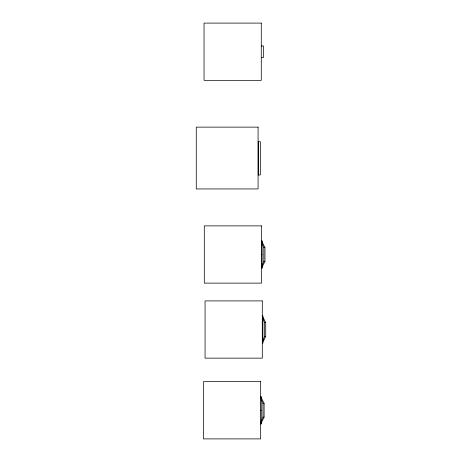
<?xml version="1.0" encoding="UTF-8"?>
<svg xmlns="http://www.w3.org/2000/svg" width="462" height="462" viewBox="0 0 462 462"><rect width="100%" height="100%" fill="white"/><g stroke="black" fill="none" stroke-linecap="round" stroke-linejoin="round"><path stroke-width="0.69" d="M261.792 266.453L263.831 261.365L263.831 247.632L261.792 242.544M262.549 341.482L264.587 336.394L264.587 322.655L262.549 317.567M260.92 422.239L262.953 417.151L262.953 403.413L260.92 398.325M261.85 267.613L264.974 261.365L264.974 247.632L261.85 241.389M262.607 342.637L265.731 336.394L265.731 322.655L262.295 315.789L262.866 315.789L262.866 343.26L262.295 343.26M264.102 417.151L260.666 424.018L261.238 424.018L261.238 396.546L260.666 396.546L264.102 403.413L264.102 417.151L262.953 417.151M261.278 45.992L263.571 45.992L263.571 57.438L261.278 57.438M258.114 141.724L260.343 141.724L260.343 174.925L258.114 174.925M261.538 240.766L262.11 240.766L262.11 268.237L261.538 268.237M261.538 241.903L262.11 241.903M263.831 247.632L264.974 247.632M261.538 254.498L262.11 254.498M263.831 261.365L264.974 261.365M261.538 267.094L262.11 267.094M264.587 322.655L265.731 322.655M264.587 336.394L265.731 336.394M260.666 397.69L261.238 397.69M262.953 403.413L264.102 403.413M260.666 410.285L261.238 410.285M260.666 422.88L261.238 422.88M258.275 141.724L258.275 174.925M261.278 23.1L204.048 23.1L204.048 80.336L261.278 80.336L261.278 23.1M258.085 127.131L196.269 127.131L196.269 188.946L258.085 188.946L258.085 127.131M261.538 225.883L204.302 225.883L204.302 283.119L261.538 283.119L261.538 225.883M262.295 300.906L205.059 300.906L205.059 358.142L262.295 358.142L262.295 300.906M260.666 381.664L203.43 381.664L203.43 438.9L260.666 438.9L260.666 381.664"/></g></svg>
